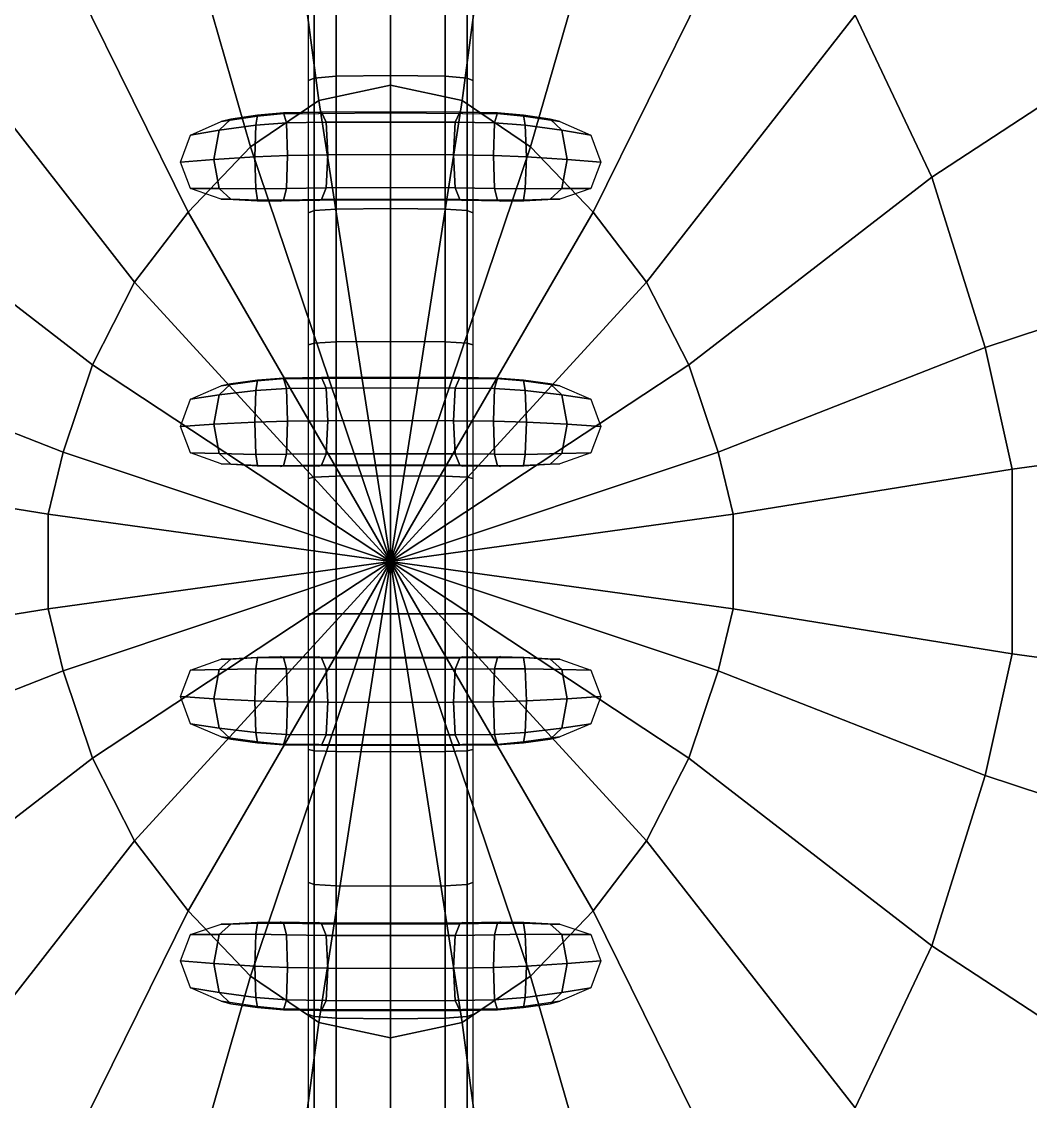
# Model space of a CAD drawing. Header units: metres. Extents: x -0.0301 to 0.0301, y -0.0484 to 0.0484.
# Drawn here: x -0.00769 to 0.01334, y -0.01125 to 0.01125 of the extents above; entities that cross this region are included whole.
import ezdxf

# ---------------------------------------------------------------- set-up
doc = ezdxf.new("R2010")
doc.units = ezdxf.units.M

msp = doc.modelspace()

# ---------------------------------------------------------------- linework, layer by layer
at = {"layer": 'football_low_poly'}
for points in [[(-0.001492, 0.009605, 0.028325), (-0.002709, 0.018791, 0.026225), (0, 0.019416, 0.026225), (0, 0.009925, 0.028325)], [(0, 0.009925, -0.028325), (0, 0.019416, -0.026225), (-0.002709, 0.018791, -0.026225), (-0.001492, 0.009605, -0.028325)], [(0, 0.009925, 0.028325), (0, 0.019416, 0.026225), (0.002709, 0.018791, 0.026225), (0.001492, 0.009605, 0.028325)], [(0.001492, 0.009605, -0.028325), (0.002709, 0.018791, -0.026225), (0, 0.019416, -0.026225), (0, 0.009925, -0.028325)], [(-0.002919, 0.008638, 0.028325), (-0.005299, 0.016898, 0.026225), (-0.002709, 0.018791, 0.026225), (-0.001492, 0.009605, 0.028325)], [(-0.001492, 0.009605, -0.028325), (-0.002709, 0.018791, -0.026225), (-0.005299, 0.016898, -0.026225), (-0.002919, 0.008638, -0.028325)], [(0.001492, 0.009605, 0.028325), (0.002709, 0.018791, 0.026225), (0.005299, 0.016898, 0.026225), (0.002919, 0.008638, 0.028325)], [(0.002919, 0.008638, -0.028325), (0.005299, 0.016898, -0.026225), (0.002709, 0.018791, -0.026225), (0.001492, 0.009605, -0.028325)], [(-0.004219, 0.007282, 0.028325), (-0.007658, 0.014246, 0.026225), (-0.005299, 0.016898, 0.026225), (-0.002919, 0.008638, 0.028325)], [(-0.002919, 0.008638, -0.028325), (-0.005299, 0.016898, -0.026225), (-0.007658, 0.014246, -0.026225), (-0.004219, 0.007282, -0.028325)], [(0.002919, 0.008638, 0.028325), (0.005299, 0.016898, 0.026225), (0.007658, 0.014246, 0.026225), (0.004219, 0.007282, 0.028325)], [(0.004219, 0.007282, -0.028325), (0.007658, 0.014246, -0.026225), (0.005299, 0.016898, -0.026225), (0.002919, 0.008638, -0.028325)], [(0.009682, 0.011382, 0.026225), (0.01411, 0.016168, 0.02238), (0.016443, 0.011382, 0.02238), (0.011283, 0.008012, 0.026225)], [(0.011283, 0.008012, -0.026225), (0.016443, 0.011382, -0.02238), (0.01411, 0.016168, -0.02238), (0.009682, 0.011382, -0.026225)], [(-0.005334, 0.005818, 0.028325), (-0.009682, 0.011382, 0.026225), (-0.007658, 0.014246, 0.026225), (-0.004219, 0.007282, 0.028325)], [(-0.004219, 0.007282, -0.028325), (-0.007658, 0.014246, -0.026225), (-0.009682, 0.011382, -0.026225), (-0.005334, 0.005818, -0.028325)], [(0.004219, 0.007282, 0.028325), (0.007658, 0.014246, 0.026225), (0.009682, 0.011382, 0.026225), (0.005334, 0.005818, 0.028325)], [(0.005334, 0.005818, -0.028325), (0.009682, 0.011382, -0.026225), (0.007658, 0.014246, -0.026225), (0.004219, 0.007282, -0.028325)], [(-0.001712, 0.012773, 0.027445), (-0.001594, 0.012834, 0.027731), (-0.001594, 0.010073, 0.028299), (-0.001712, 0.010021, 0.028011)], [(-0.001137, 0.012879, 0.027945), (-0.001137, 0.010112, 0.028515), (-0.001594, 0.010073, 0.028299), (-0.001594, 0.012834, 0.027731)], [(-0.001137, 0.012879, 0.027945), (0, 0.012894, 0.028017), (0, 0.010125, 0.028587), (-0.001137, 0.010112, 0.028515)], [(0.001137, 0.012879, 0.027945), (0.001137, 0.010112, 0.028515), (0, 0.010125, 0.028587), (0, 0.012894, 0.028017)], [(0.001137, 0.012879, 0.027945), (0.001594, 0.012834, 0.027731), (0.001594, 0.010073, 0.028299), (0.001137, 0.010112, 0.028515)], [(0.001712, 0.012773, 0.027445), (0.001712, 0.010021, 0.028011), (0.001594, 0.010073, 0.028299), (0.001594, 0.012834, 0.027731)], [(-0.006216, 0.004096, 0.028325), (-0.011283, 0.008012, 0.026225), (-0.009682, 0.011382, 0.026225), (-0.005334, 0.005818, 0.028325)], [(-0.005334, 0.005818, -0.028325), (-0.009682, 0.011382, -0.026225), (-0.011283, 0.008012, -0.026225), (-0.006216, 0.004096, -0.028325)], [(0.005334, 0.005818, 0.028325), (0.009682, 0.011382, 0.026225), (0.011283, 0.008012, 0.026225), (0.006216, 0.004096, 0.028325)], [(0.006216, 0.004096, -0.028325), (0.011283, 0.008012, -0.026225), (0.009682, 0.011382, -0.026225), (0.005334, 0.005818, -0.028325)], [(0.011283, 0.008012, 0.026225), (0.016443, 0.011382, 0.02238), (0.018058, 0.006331, 0.02238), (0.012391, 0.004457, 0.026225)], [(0.012391, 0.004457, -0.026225), (0.018058, 0.006331, -0.02238), (0.016443, 0.011382, -0.02238), (0.011283, 0.008012, -0.026225)], [(-0.001712, 0.007267, 0.028466), (-0.001712, 0.010021, 0.028011), (-0.001594, 0.010073, 0.028299), (-0.001594, 0.007311, 0.028756)], [(-0.001137, 0.007345, 0.028973), (-0.001594, 0.007311, 0.028756), (-0.001594, 0.010073, 0.028299), (-0.001137, 0.010112, 0.028515)], [(0, 0, 0.029204), (-0.001492, 0.009605, 0.028325), (0, 0.009925, 0.028325)], [(0, 0.009925, -0.028325), (-0.001492, 0.009605, -0.028325), (0, 0, -0.029204)], [(-0.001137, 0.007345, 0.028973), (-0.001137, 0.010112, 0.028515), (0, 0.010125, 0.028587), (0, 0.007356, 0.029045)], [(0.001137, 0.007345, 0.028973), (0, 0.007356, 0.029045), (0, 0.010125, 0.028587), (0.001137, 0.010112, 0.028515)], [(0, 0, 0.029204), (0, 0.009925, 0.028325), (0.001492, 0.009605, 0.028325)], [(0.001492, 0.009605, -0.028325), (0, 0.009925, -0.028325), (0, 0, -0.029204)], [(0.001137, 0.007345, 0.028973), (0.001137, 0.010112, 0.028515), (0.001594, 0.010073, 0.028299), (0.001594, 0.007311, 0.028756)], [(0.001712, 0.007267, 0.028466), (0.001594, 0.007311, 0.028756), (0.001594, 0.010073, 0.028299), (0.001712, 0.010021, 0.028011)], [(0, 0, 0.029204), (-0.002919, 0.008638, 0.028325), (-0.001492, 0.009605, 0.028325)], [(-0.001492, 0.009605, -0.028325), (-0.002919, 0.008638, -0.028325), (0, 0, -0.029204)], [(0, 0, 0.029204), (0.001492, 0.009605, 0.028325), (0.002919, 0.008638, 0.028325)], [(0.002919, 0.008638, -0.028325), (0.001492, 0.009605, -0.028325), (0, 0, -0.029204)], [(-0.002806, 0.00909, 0.02875), (-0.003571, 0.008987, 0.028365), (-0.003329, 0.009218, 0.028363), (-0.002773, 0.009301, 0.028597)], [(-0.00278, 0.009277, 0.028413), (-0.002773, 0.009301, 0.028597), (-0.003329, 0.009218, 0.028363), (-0.00353, 0.009166, 0.028152)], [(-0.002806, 0.00909, 0.02875), (-0.002773, 0.009301, 0.028597), (-0.002229, 0.00935, 0.028795), (-0.002168, 0.009138, 0.028977)], [(-0.00278, 0.009277, 0.028413), (-0.002291, 0.009326, 0.028593), (-0.002229, 0.00935, 0.028795), (-0.002773, 0.009301, 0.028597)], [(-0.001497, 0.009338, 0.028677), (-0.001443, 0.009364, 0.028902), (-0.002229, 0.00935, 0.028795), (-0.002291, 0.009326, 0.028593)], [(-0.001344, 0.009153, 0.029088), (-0.002168, 0.009138, 0.028977), (-0.002229, 0.00935, 0.028795), (-0.001443, 0.009364, 0.028902)], [(-0.001497, 0.009338, 0.028677), (0, 0.009347, 0.028749), (0, 0.009369, 0.028938), (-0.001443, 0.009364, 0.028902)], [(-0.001344, 0.009153, 0.029088), (-0.001443, 0.009364, 0.028902), (0, 0.009369, 0.028938), (0, 0.009157, 0.029124)], [(0.001497, 0.009338, 0.028677), (0.001443, 0.009364, 0.028902), (0, 0.009369, 0.028938), (0, 0.009347, 0.028749)], [(0.001344, 0.009153, 0.029088), (0, 0.009157, 0.029124), (0, 0.009369, 0.028938), (0.001443, 0.009364, 0.028902)], [(0.001344, 0.009153, 0.029088), (0.001443, 0.009364, 0.028902), (0.002229, 0.00935, 0.028795), (0.002168, 0.009138, 0.028977)], [(0.001497, 0.009338, 0.028677), (0.002291, 0.009326, 0.028593), (0.002229, 0.00935, 0.028795), (0.001443, 0.009364, 0.028902)], [(0.002806, 0.00909, 0.02875), (0.002168, 0.009138, 0.028977), (0.002229, 0.00935, 0.028795), (0.002773, 0.009301, 0.028597)], [(0.00278, 0.009277, 0.028413), (0.002773, 0.009301, 0.028597), (0.002229, 0.00935, 0.028795), (0.002291, 0.009326, 0.028593)], [(0.00278, 0.009277, 0.028413), (0.00353, 0.009166, 0.028152), (0.003329, 0.009218, 0.028363), (0.002773, 0.009301, 0.028597)], [(0.002806, 0.00909, 0.02875), (0.002773, 0.009301, 0.028597), (0.003329, 0.009218, 0.028363), (0.003571, 0.008987, 0.028365)], [(-0.004173, 0.008886, 0.027972), (-0.00353, 0.009166, 0.028152), (-0.003329, 0.009218, 0.028363), (-0.003571, 0.008987, 0.028365)], [(-0.002806, 0.00909, 0.02875), (-0.002831, 0.008431, 0.028908), (-0.003681, 0.008376, 0.028463), (-0.003571, 0.008987, 0.028365)], [(-0.002806, 0.00909, 0.02875), (-0.002168, 0.009138, 0.028977), (-0.002148, 0.008462, 0.029156), (-0.002831, 0.008431, 0.028908)], [(-0.001344, 0.009153, 0.029088), (-0.001311, 0.008476, 0.029267), (-0.002148, 0.008462, 0.029156), (-0.002168, 0.009138, 0.028977)], [(-0.001344, 0.009153, 0.029088), (0, 0.009157, 0.029124), (0, 0.008481, 0.029304), (-0.001311, 0.008476, 0.029267)], [(0.001344, 0.009153, 0.029088), (0.001311, 0.008476, 0.029267), (0, 0.008481, 0.029304), (0, 0.009157, 0.029124)], [(0.001344, 0.009153, 0.029088), (0.002168, 0.009138, 0.028977), (0.002148, 0.008462, 0.029156), (0.001311, 0.008476, 0.029267)], [(0.002806, 0.00909, 0.02875), (0.002831, 0.008431, 0.028908), (0.002148, 0.008462, 0.029156), (0.002168, 0.009138, 0.028977)], [(0.002806, 0.00909, 0.02875), (0.003571, 0.008987, 0.028365), (0.003681, 0.008376, 0.028463), (0.002831, 0.008431, 0.028908)], [(0.004173, 0.008886, 0.027972), (0.003571, 0.008987, 0.028365), (0.003329, 0.009218, 0.028363), (0.00353, 0.009166, 0.028152)], [(-0.004173, 0.008886, 0.027972), (-0.003571, 0.008987, 0.028365), (-0.003681, 0.008376, 0.028463), (-0.004381, 0.00832, 0.028009)], [(0.004173, 0.008886, 0.027972), (0.004381, 0.00832, 0.028009), (0.003681, 0.008376, 0.028463), (0.003571, 0.008987, 0.028365)], [(0, 0, 0.029204), (-0.004219, 0.007282, 0.028325), (-0.002919, 0.008638, 0.028325)], [(-0.002919, 0.008638, -0.028325), (-0.004219, 0.007282, -0.028325), (0, 0, -0.029204)], [(0, 0, 0.029204), (0.002919, 0.008638, 0.028325), (0.004219, 0.007282, 0.028325)], [(0.004219, 0.007282, -0.028325), (0.002919, 0.008638, -0.028325), (0, 0, -0.029204)], [(-0.004173, 0.007773, 0.028188), (-0.004381, 0.00832, 0.028009), (-0.003681, 0.008376, 0.028463), (-0.003571, 0.00777, 0.0286)], [(-0.002806, 0.007764, 0.029007), (-0.003571, 0.00777, 0.0286), (-0.003681, 0.008376, 0.028463), (-0.002831, 0.008431, 0.028908)], [(-0.002806, 0.007764, 0.029007), (-0.002831, 0.008431, 0.028908), (-0.002148, 0.008462, 0.029156), (-0.002168, 0.007775, 0.029241)], [(-0.001344, 0.007789, 0.029352), (-0.002168, 0.007775, 0.029241), (-0.002148, 0.008462, 0.029156), (-0.001311, 0.008476, 0.029267)], [(-0.001344, 0.007789, 0.029352), (-0.001311, 0.008476, 0.029267), (0, 0.008481, 0.029304), (0, 0.007793, 0.029388)], [(0.001344, 0.007789, 0.029352), (0, 0.007793, 0.029388), (0, 0.008481, 0.029304), (0.001311, 0.008476, 0.029267)], [(0.001344, 0.007789, 0.029352), (0.001311, 0.008476, 0.029267), (0.002148, 0.008462, 0.029156), (0.002168, 0.007775, 0.029241)], [(0.002806, 0.007764, 0.029007), (0.002168, 0.007775, 0.029241), (0.002148, 0.008462, 0.029156), (0.002831, 0.008431, 0.028908)], [(0.002806, 0.007764, 0.029007), (0.002831, 0.008431, 0.028908), (0.003681, 0.008376, 0.028463), (0.003571, 0.00777, 0.0286)], [(0.004173, 0.007773, 0.028188), (0.003571, 0.00777, 0.0286), (0.003681, 0.008376, 0.028463), (0.004381, 0.00832, 0.028009)], [(-0.006826, 0.002278, 0.028325), (-0.012391, 0.004457, 0.026225), (-0.011283, 0.008012, 0.026225), (-0.006216, 0.004096, 0.028325)], [(-0.006216, 0.004096, -0.028325), (-0.011283, 0.008012, -0.026225), (-0.012391, 0.004457, -0.026225), (-0.006826, 0.002278, -0.028325)], [(0.006216, 0.004096, 0.028325), (0.011283, 0.008012, 0.026225), (0.012391, 0.004457, 0.026225), (0.006826, 0.002278, 0.028325)], [(0.006826, 0.002278, -0.028325), (0.012391, 0.004457, -0.026225), (0.011283, 0.008012, -0.026225), (0.006216, 0.004096, -0.028325)], [(-0.004173, 0.007773, 0.028188), (-0.003571, 0.00777, 0.0286), (-0.003329, 0.007551, 0.028686), (-0.00353, 0.007551, 0.028465)], [(-0.002806, 0.007764, 0.029007), (-0.002773, 0.00753, 0.02894), (-0.003329, 0.007551, 0.028686), (-0.003571, 0.00777, 0.0286)], [(-0.002806, 0.007764, 0.029007), (-0.002168, 0.007775, 0.029241), (-0.002229, 0.007532, 0.029147), (-0.002773, 0.00753, 0.02894)], [(-0.001344, 0.007789, 0.029352), (-0.001443, 0.007546, 0.029255), (-0.002229, 0.007532, 0.029147), (-0.002168, 0.007775, 0.029241)], [(-0.001344, 0.007789, 0.029352), (0, 0.007793, 0.029388), (0, 0.00755, 0.02929), (-0.001443, 0.007546, 0.029255)], [(0.001344, 0.007789, 0.029352), (0.001443, 0.007546, 0.029255), (0, 0.00755, 0.02929), (0, 0.007793, 0.029388)], [(0.001344, 0.007789, 0.029352), (0.002168, 0.007775, 0.029241), (0.002229, 0.007532, 0.029147), (0.001443, 0.007546, 0.029255)], [(0.002806, 0.007764, 0.029007), (0.002773, 0.00753, 0.02894), (0.002229, 0.007532, 0.029147), (0.002168, 0.007775, 0.029241)], [(0.002806, 0.007764, 0.029007), (0.003571, 0.00777, 0.0286), (0.003329, 0.007551, 0.028686), (0.002773, 0.00753, 0.02894)], [(0.004173, 0.007773, 0.028188), (0.00353, 0.007551, 0.028465), (0.003329, 0.007551, 0.028686), (0.003571, 0.00777, 0.0286)], [(-0.00278, 0.00751, 0.028756), (-0.00353, 0.007551, 0.028465), (-0.003329, 0.007551, 0.028686), (-0.002773, 0.00753, 0.02894)], [(-0.00278, 0.00751, 0.028756), (-0.002773, 0.00753, 0.02894), (-0.002229, 0.007532, 0.029147), (-0.002291, 0.007508, 0.028945)], [(-0.001497, 0.00752, 0.029029), (-0.002291, 0.007508, 0.028945), (-0.002229, 0.007532, 0.029147), (-0.001443, 0.007546, 0.029255)], [(-0.001497, 0.00752, 0.029029), (-0.001443, 0.007546, 0.029255), (0, 0.00755, 0.02929), (0, 0.007529, 0.029101)], [(0.001497, 0.00752, 0.029029), (0, 0.007529, 0.029101), (0, 0.00755, 0.02929), (0.001443, 0.007546, 0.029255)], [(0.001497, 0.00752, 0.029029), (0.001443, 0.007546, 0.029255), (0.002229, 0.007532, 0.029147), (0.002291, 0.007508, 0.028945)], [(0.00278, 0.00751, 0.028756), (0.002291, 0.007508, 0.028945), (0.002229, 0.007532, 0.029147), (0.002773, 0.00753, 0.02894)], [(0.00278, 0.00751, 0.028756), (0.002773, 0.00753, 0.02894), (0.003329, 0.007551, 0.028686), (0.00353, 0.007551, 0.028465)], [(0, 0, 0.029204), (-0.005334, 0.005818, 0.028325), (-0.004219, 0.007282, 0.028325)], [(-0.004219, 0.007282, -0.028325), (-0.005334, 0.005818, -0.028325), (0, 0, -0.029204)], [(-0.001712, 0.007267, 0.028466), (-0.001594, 0.007311, 0.028756), (-0.001594, 0.004549, 0.0291), (-0.001712, 0.004512, 0.028809)], [(-0.001137, 0.007345, 0.028973), (-0.001137, 0.004577, 0.029318), (-0.001594, 0.004549, 0.0291), (-0.001594, 0.007311, 0.028756)], [(-0.001137, 0.007345, 0.028973), (0, 0.007356, 0.029045), (0, 0.004586, 0.02939), (-0.001137, 0.004577, 0.029318)], [(0.001137, 0.007345, 0.028973), (0.001137, 0.004577, 0.029318), (0, 0.004586, 0.02939), (0, 0.007356, 0.029045)], [(0, 0, 0.029204), (0.004219, 0.007282, 0.028325), (0.005334, 0.005818, 0.028325)], [(0.005334, 0.005818, -0.028325), (0.004219, 0.007282, -0.028325), (0, 0, -0.029204)], [(0.001137, 0.007345, 0.028973), (0.001594, 0.007311, 0.028756), (0.001594, 0.004549, 0.0291), (0.001137, 0.004577, 0.029318)], [(0.001712, 0.007267, 0.028466), (0.001712, 0.004512, 0.028809), (0.001594, 0.004549, 0.0291), (0.001594, 0.007311, 0.028756)], [(0.012391, 0.004457, 0.026225), (0.018058, 0.006331, 0.02238), (0.018883, 0.002731, 0.02238), (0.012957, 0.001923, 0.026225)], [(0.012957, 0.001923, -0.026225), (0.018883, 0.002731, -0.02238), (0.018058, 0.006331, -0.02238), (0.012391, 0.004457, -0.026225)], [(0, 0, 0.029204), (-0.006216, 0.004096, 0.028325), (-0.005334, 0.005818, 0.028325)], [(-0.005334, 0.005818, -0.028325), (-0.006216, 0.004096, -0.028325), (0, 0, -0.029204)], [(0, 0, 0.029204), (0.005334, 0.005818, 0.028325), (0.006216, 0.004096, 0.028325)], [(0.006216, 0.004096, -0.028325), (0.005334, 0.005818, -0.028325), (0, 0, -0.029204)], [(-0.001712, 0.001733, 0.028996), (-0.001712, 0.004512, 0.028809), (-0.001594, 0.004549, 0.0291), (-0.001594, 0.001757, 0.029287)], [(-0.001137, 0.001776, 0.029505), (-0.001594, 0.001757, 0.029287), (-0.001594, 0.004549, 0.0291), (-0.001137, 0.004577, 0.029318)], [(-0.001137, 0.001776, 0.029505), (-0.001137, 0.004577, 0.029318), (0, 0.004586, 0.02939), (0, 0.001782, 0.029578)], [(0.001137, 0.001776, 0.029505), (0, 0.001782, 0.029578), (0, 0.004586, 0.02939), (0.001137, 0.004577, 0.029318)], [(0.001137, 0.001776, 0.029505), (0.001137, 0.004577, 0.029318), (0.001594, 0.004549, 0.0291), (0.001594, 0.001757, 0.029287)], [(0.001712, 0.001733, 0.028996), (0.001594, 0.001757, 0.029287), (0.001594, 0.004549, 0.0291), (0.001712, 0.004512, 0.028809)], [(-0.007138, 0.000983, 0.028325), (-0.012957, 0.001923, 0.026225), (-0.012391, 0.004457, 0.026225), (-0.006826, 0.002278, 0.028325)], [(-0.006826, 0.002278, -0.028325), (-0.012391, 0.004457, -0.026225), (-0.012957, 0.001923, -0.026225), (-0.007138, 0.000983, -0.028325)], [(0.006826, 0.002278, 0.028325), (0.012391, 0.004457, 0.026225), (0.012957, 0.001923, 0.026225), (0.007138, 0.000983, 0.028325)], [(0.007138, 0.000983, -0.028325), (0.012957, 0.001923, -0.026225), (0.012391, 0.004457, -0.026225), (0.006826, 0.002278, -0.028325)], [(0, 0, 0.029204), (-0.006826, 0.002278, 0.028325), (-0.006216, 0.004096, 0.028325)], [(-0.006216, 0.004096, -0.028325), (-0.006826, 0.002278, -0.028325), (0, 0, -0.029204)], [(0, 0, 0.029204), (0.006216, 0.004096, 0.028325), (0.006826, 0.002278, 0.028325)], [(0.006826, 0.002278, -0.028325), (0.006216, 0.004096, -0.028325), (0, 0, -0.029204)], [(-0.001497, 0.003815, 0.029372), (-0.001443, 0.003833, 0.029599), (-0.002229, 0.003823, 0.02949), (-0.002291, 0.003807, 0.029287)], [(-0.001344, 0.003615, 0.02977), (-0.002168, 0.003605, 0.029659), (-0.002229, 0.003823, 0.02949), (-0.001443, 0.003833, 0.029599)], [(-0.001497, 0.003815, 0.029372), (0, 0.003821, 0.029445), (0, 0.003836, 0.029635), (-0.001443, 0.003833, 0.029599)], [(-0.001344, 0.003615, 0.02977), (-0.001443, 0.003833, 0.029599), (0, 0.003836, 0.029635), (0, 0.003618, 0.029807)], [(0.001497, 0.003815, 0.029372), (0.001443, 0.003833, 0.029599), (0, 0.003836, 0.029635), (0, 0.003821, 0.029445)], [(0.001344, 0.003615, 0.02977), (0, 0.003618, 0.029807), (0, 0.003836, 0.029635), (0.001443, 0.003833, 0.029599)], [(0.001344, 0.003615, 0.02977), (0.001443, 0.003833, 0.029599), (0.002229, 0.003823, 0.02949), (0.002168, 0.003605, 0.029659)], [(0.001497, 0.003815, 0.029372), (0.002291, 0.003807, 0.029287), (0.002229, 0.003823, 0.02949), (0.001443, 0.003833, 0.029599)], [(-0.004173, 0.003382, 0.02864), (-0.00353, 0.003659, 0.028837), (-0.003329, 0.003705, 0.029051), (-0.003571, 0.003473, 0.029038)], [(-0.002806, 0.003565, 0.029429), (-0.003571, 0.003473, 0.029038), (-0.003329, 0.003705, 0.029051), (-0.002773, 0.003781, 0.02929)], [(-0.00278, 0.003764, 0.029105), (-0.002773, 0.003781, 0.02929), (-0.003329, 0.003705, 0.029051), (-0.00353, 0.003659, 0.028837)], [(-0.002806, 0.003565, 0.029429), (-0.002168, 0.003605, 0.029659), (-0.002148, 0.002923, 0.029794), (-0.002831, 0.002901, 0.029545)], [(-0.002806, 0.003565, 0.029429), (-0.002773, 0.003781, 0.02929), (-0.002229, 0.003823, 0.02949), (-0.002168, 0.003605, 0.029659)], [(-0.00278, 0.003764, 0.029105), (-0.002291, 0.003807, 0.029287), (-0.002229, 0.003823, 0.02949), (-0.002773, 0.003781, 0.02929)], [(-0.001344, 0.003615, 0.02977), (-0.001311, 0.002933, 0.029906), (-0.002148, 0.002923, 0.029794), (-0.002168, 0.003605, 0.029659)], [(-0.001344, 0.003615, 0.02977), (0, 0.003618, 0.029807), (0, 0.002936, 0.029943), (-0.001311, 0.002933, 0.029906)], [(0.001344, 0.003615, 0.02977), (0.001311, 0.002933, 0.029906), (0, 0.002936, 0.029943), (0, 0.003618, 0.029807)], [(0.001344, 0.003615, 0.02977), (0.002168, 0.003605, 0.029659), (0.002148, 0.002923, 0.029794), (0.001311, 0.002933, 0.029906)], [(0.002806, 0.003565, 0.029429), (0.002831, 0.002901, 0.029545), (0.002148, 0.002923, 0.029794), (0.002168, 0.003605, 0.029659)], [(0.002806, 0.003565, 0.029429), (0.002168, 0.003605, 0.029659), (0.002229, 0.003823, 0.02949), (0.002773, 0.003781, 0.02929)], [(0.00278, 0.003764, 0.029105), (0.002773, 0.003781, 0.02929), (0.002229, 0.003823, 0.02949), (0.002291, 0.003807, 0.029287)], [(0.00278, 0.003764, 0.029105), (0.00353, 0.003659, 0.028837), (0.003329, 0.003705, 0.029051), (0.002773, 0.003781, 0.02929)], [(0.002806, 0.003565, 0.029429), (0.002773, 0.003781, 0.02929), (0.003329, 0.003705, 0.029051), (0.003571, 0.003473, 0.029038)], [(0.004173, 0.003382, 0.02864), (0.003571, 0.003473, 0.029038), (0.003329, 0.003705, 0.029051), (0.00353, 0.003659, 0.028837)], [(-0.004173, 0.003382, 0.02864), (-0.003571, 0.003473, 0.029038), (-0.003681, 0.002859, 0.029097), (-0.004381, 0.002815, 0.02864)], [(-0.002806, 0.003565, 0.029429), (-0.002831, 0.002901, 0.029545), (-0.003681, 0.002859, 0.029097), (-0.003571, 0.003473, 0.029038)], [(0.002806, 0.003565, 0.029429), (0.003571, 0.003473, 0.029038), (0.003681, 0.002859, 0.029097), (0.002831, 0.002901, 0.029545)], [(0.004173, 0.003382, 0.02864), (0.004381, 0.002815, 0.02864), (0.003681, 0.002859, 0.029097), (0.003571, 0.003473, 0.029038)], [(-0.001344, 0.002244, 0.029947), (-0.002168, 0.002234, 0.029836), (-0.002148, 0.002923, 0.029794), (-0.001311, 0.002933, 0.029906)], [(-0.001344, 0.002244, 0.029947), (-0.001311, 0.002933, 0.029906), (0, 0.002936, 0.029943), (0, 0.002247, 0.029984)], [(0.001344, 0.002244, 0.029947), (0, 0.002247, 0.029984), (0, 0.002936, 0.029943), (0.001311, 0.002933, 0.029906)], [(0.001344, 0.002244, 0.029947), (0.001311, 0.002933, 0.029906), (0.002148, 0.002923, 0.029794), (0.002168, 0.002234, 0.029836)], [(-0.004173, 0.002263, 0.028784), (-0.004381, 0.002815, 0.02864), (-0.003681, 0.002859, 0.029097), (-0.003571, 0.00225, 0.029195)], [(-0.002806, 0.002232, 0.029601), (-0.003571, 0.00225, 0.029195), (-0.003681, 0.002859, 0.029097), (-0.002831, 0.002901, 0.029545)], [(-0.002806, 0.002232, 0.029601), (-0.002831, 0.002901, 0.029545), (-0.002148, 0.002923, 0.029794), (-0.002168, 0.002234, 0.029836)], [(0.002806, 0.002232, 0.029601), (0.002168, 0.002234, 0.029836), (0.002148, 0.002923, 0.029794), (0.002831, 0.002901, 0.029545)], [(0.002806, 0.002232, 0.029601), (0.002831, 0.002901, 0.029545), (0.003681, 0.002859, 0.029097), (0.003571, 0.00225, 0.029195)], [(0.004173, 0.002263, 0.028784), (0.003571, 0.00225, 0.029195), (0.003681, 0.002859, 0.029097), (0.004381, 0.002815, 0.02864)], [(0.012957, 0.001923, 0.026225), (0.018883, 0.002731, 0.02238), (0.018883, -0.002731, 0.02238), (0.012957, -0.001923, 0.026225)], [(0.012957, -0.001923, -0.026225), (0.018883, -0.002731, -0.02238), (0.018883, 0.002731, -0.02238), (0.012957, 0.001923, -0.026225)], [(0, 0, 0.029204), (-0.007138, 0.000983, 0.028325), (-0.006826, 0.002278, 0.028325)], [(-0.006826, 0.002278, -0.028325), (-0.007138, 0.000983, -0.028325), (0, 0, -0.029204)], [(-0.004173, 0.002263, 0.028784), (-0.003571, 0.00225, 0.029195), (-0.003329, 0.002029, 0.029267), (-0.00353, 0.002036, 0.029046)], [(0, 0, 0.029204), (0.006826, 0.002278, 0.028325), (0.007138, 0.000983, 0.028325)], [(0.007138, 0.000983, -0.028325), (0.006826, 0.002278, -0.028325), (0, 0, -0.029204)], [(0.004173, 0.002263, 0.028784), (0.00353, 0.002036, 0.029046), (0.003329, 0.002029, 0.029267), (0.003571, 0.00225, 0.029195)], [(-0.002806, 0.002232, 0.029601), (-0.002773, 0.002001, 0.029519), (-0.003329, 0.002029, 0.029267), (-0.003571, 0.00225, 0.029195)], [(-0.00278, 0.001988, 0.029334), (-0.00353, 0.002036, 0.029046), (-0.003329, 0.002029, 0.029267), (-0.002773, 0.002001, 0.029519)], [(-0.002806, 0.002232, 0.029601), (-0.002168, 0.002234, 0.029836), (-0.002229, 0.001995, 0.029726), (-0.002773, 0.002001, 0.029519)], [(-0.001344, 0.002244, 0.029947), (-0.001443, 0.002005, 0.029834), (-0.002229, 0.001995, 0.029726), (-0.002168, 0.002234, 0.029836)], [(-0.001344, 0.002244, 0.029947), (0, 0.002247, 0.029984), (0, 0.002008, 0.02987), (-0.001443, 0.002005, 0.029834)], [(0.001344, 0.002244, 0.029947), (0.001443, 0.002005, 0.029834), (0, 0.002008, 0.02987), (0, 0.002247, 0.029984)], [(0.001344, 0.002244, 0.029947), (0.002168, 0.002234, 0.029836), (0.002229, 0.001995, 0.029726), (0.001443, 0.002005, 0.029834)], [(0.002806, 0.002232, 0.029601), (0.002773, 0.002001, 0.029519), (0.002229, 0.001995, 0.029726), (0.002168, 0.002234, 0.029836)], [(0.002806, 0.002232, 0.029601), (0.003571, 0.00225, 0.029195), (0.003329, 0.002029, 0.029267), (0.002773, 0.002001, 0.029519)], [(0.00278, 0.001988, 0.029334), (0.002773, 0.002001, 0.029519), (0.003329, 0.002029, 0.029267), (0.00353, 0.002036, 0.029046)], [(-0.007138, -0.000983, 0.028325), (-0.012957, -0.001923, 0.026225), (-0.012957, 0.001923, 0.026225), (-0.007138, 0.000983, 0.028325)], [(-0.007138, 0.000983, -0.028325), (-0.012957, 0.001923, -0.026225), (-0.012957, -0.001923, -0.026225), (-0.007138, -0.000983, -0.028325)], [(-0.00278, 0.001988, 0.029334), (-0.002773, 0.002001, 0.029519), (-0.002229, 0.001995, 0.029726), (-0.002291, 0.00198, 0.029523)], [(-0.001497, 0.001987, 0.029607), (-0.002291, 0.00198, 0.029523), (-0.002229, 0.001995, 0.029726), (-0.001443, 0.002005, 0.029834)], [(-0.001497, 0.001987, 0.029607), (-0.001443, 0.002005, 0.029834), (0, 0.002008, 0.02987), (0, 0.001994, 0.02968)], [(0.001497, 0.001987, 0.029607), (0, 0.001994, 0.02968), (0, 0.002008, 0.02987), (0.001443, 0.002005, 0.029834)], [(0.001497, 0.001987, 0.029607), (0.001443, 0.002005, 0.029834), (0.002229, 0.001995, 0.029726), (0.002291, 0.00198, 0.029523)], [(0.00278, 0.001988, 0.029334), (0.002291, 0.00198, 0.029523), (0.002229, 0.001995, 0.029726), (0.002773, 0.002001, 0.029519)], [(0.007138, 0.000983, 0.028325), (0.012957, 0.001923, 0.026225), (0.012957, -0.001923, 0.026225), (0.007138, -0.000983, 0.028325)], [(0.007138, -0.000983, -0.028325), (0.012957, -0.001923, -0.026225), (0.012957, 0.001923, -0.026225), (0.007138, 0.000983, -0.028325)], [(-0.001712, 0.001733, 0.028996), (-0.001594, 0.001757, 0.029287), (-0.001594, -0.001094, 0.029271), (-0.001712, -0.001094, 0.028979)], [(-0.001137, 0.001776, 0.029505), (-0.001137, -0.001094, 0.029489), (-0.001594, -0.001094, 0.029271), (-0.001594, 0.001757, 0.029287)], [(-0.001137, 0.001776, 0.029505), (0, 0.001782, 0.029578), (0, -0.001094, 0.029562), (-0.001137, -0.001094, 0.029489)], [(0.001137, 0.001776, 0.029505), (0.001137, -0.001094, 0.029489), (0, -0.001094, 0.029562), (0, 0.001782, 0.029578)], [(0.001137, 0.001776, 0.029505), (0.001594, 0.001757, 0.029287), (0.001594, -0.001094, 0.029271), (0.001137, -0.001094, 0.029489)], [(0.001712, 0.001733, 0.028996), (0.001712, -0.001094, 0.028979), (0.001594, -0.001094, 0.029271), (0.001594, 0.001757, 0.029287)], [(0, 0, 0.029204), (-0.007138, -0.000983, 0.028325), (-0.007138, 0.000983, 0.028325)], [(-0.007138, 0.000983, -0.028325), (-0.007138, -0.000983, -0.028325), (0, 0, -0.029204)], [(0, 0, 0.029204), (0.007138, 0.000983, 0.028325), (0.007138, -0.000983, 0.028325)], [(0.007138, -0.000983, -0.028325), (0.007138, 0.000983, -0.028325), (0, 0, -0.029204)], [(0, 0, 0.029204), (-0.006826, -0.002278, 0.028325), (-0.007138, -0.000983, 0.028325)], [(-0.007138, -0.000983, -0.028325), (-0.006826, -0.002278, -0.028325), (0, 0, -0.029204)], [(0, 0, 0.029204), (-0.006216, -0.004096, 0.028325), (-0.006826, -0.002278, 0.028325)], [(-0.006826, -0.002278, -0.028325), (-0.006216, -0.004096, -0.028325), (0, 0, -0.029204)], [(0, 0, 0.029204), (-0.005334, -0.005818, 0.028325), (-0.006216, -0.004096, 0.028325)], [(-0.006216, -0.004096, -0.028325), (-0.005334, -0.005818, -0.028325), (0, 0, -0.029204)], [(0, 0, 0.029204), (-0.004219, -0.007282, 0.028325), (-0.005334, -0.005818, 0.028325)], [(-0.005334, -0.005818, -0.028325), (-0.004219, -0.007282, -0.028325), (0, 0, -0.029204)], [(0, 0, 0.029204), (-0.002919, -0.008638, 0.028325), (-0.004219, -0.007282, 0.028325)], [(-0.004219, -0.007282, -0.028325), (-0.002919, -0.008638, -0.028325), (0, 0, -0.029204)], [(0, 0, 0.029204), (-0.001492, -0.009605, 0.028325), (-0.002919, -0.008638, 0.028325)], [(-0.002919, -0.008638, -0.028325), (-0.001492, -0.009605, -0.028325), (0, 0, -0.029204)], [(0, 0, 0.029204), (0, -0.009925, 0.028325), (-0.001492, -0.009605, 0.028325)], [(-0.001492, -0.009605, -0.028325), (0, -0.009925, -0.028325), (0, 0, -0.029204)], [(0, 0, 0.029204), (0.001492, -0.009605, 0.028325), (0, -0.009925, 0.028325)], [(0, 0, 0.029204), (0.002919, -0.008638, 0.028325), (0.001492, -0.009605, 0.028325)], [(0, 0, 0.029204), (0.004219, -0.007282, 0.028325), (0.002919, -0.008638, 0.028325)], [(0, 0, 0.029204), (0.005334, -0.005818, 0.028325), (0.004219, -0.007282, 0.028325)], [(0, 0, 0.029204), (0.006216, -0.004096, 0.028325), (0.005334, -0.005818, 0.028325)], [(0, 0, 0.029204), (0.006826, -0.002278, 0.028325), (0.006216, -0.004096, 0.028325)], [(0, 0, 0.029204), (0.007138, -0.000983, 0.028325), (0.006826, -0.002278, 0.028325)], [(0, -0.009925, -0.028325), (0.001492, -0.009605, -0.028325), (0, 0, -0.029204)], [(0.001492, -0.009605, -0.028325), (0.002919, -0.008638, -0.028325), (0, 0, -0.029204)], [(0.002919, -0.008638, -0.028325), (0.004219, -0.007282, -0.028325), (0, 0, -0.029204)], [(0.004219, -0.007282, -0.028325), (0.005334, -0.005818, -0.028325), (0, 0, -0.029204)], [(0.005334, -0.005818, -0.028325), (0.006216, -0.004096, -0.028325), (0, 0, -0.029204)], [(0.006216, -0.004096, -0.028325), (0.006826, -0.002278, -0.028325), (0, 0, -0.029204)], [(0.006826, -0.002278, -0.028325), (0.007138, -0.000983, -0.028325), (0, 0, -0.029204)], [(-0.006826, -0.002278, 0.028325), (-0.012391, -0.004457, 0.026225), (-0.012957, -0.001923, 0.026225), (-0.007138, -0.000983, 0.028325)], [(-0.007138, -0.000983, -0.028325), (-0.012957, -0.001923, -0.026225), (-0.012391, -0.004457, -0.026225), (-0.006826, -0.002278, -0.028325)], [(-0.001712, -0.003919, 0.028804), (-0.001712, -0.001094, 0.028979), (-0.001594, -0.001094, 0.029271), (-0.001594, -0.003943, 0.029096)], [(-0.001137, -0.003961, 0.029314), (-0.001594, -0.003943, 0.029096), (-0.001594, -0.001094, 0.029271), (-0.001137, -0.001094, 0.029489)], [(-0.001137, -0.003961, 0.029314), (-0.001137, -0.001094, 0.029489), (0, -0.001094, 0.029562), (0, -0.003967, 0.029387)], [(0.001137, -0.003961, 0.029314), (0, -0.003967, 0.029387), (0, -0.001094, 0.029562), (0.001137, -0.001094, 0.029489)], [(0.001137, -0.003961, 0.029314), (0.001137, -0.001094, 0.029489), (0.001594, -0.001094, 0.029271), (0.001594, -0.003943, 0.029096)], [(0.001712, -0.003919, 0.028804), (0.001594, -0.003943, 0.029096), (0.001594, -0.001094, 0.029271), (0.001712, -0.001094, 0.028979)], [(0.007138, -0.000983, 0.028325), (0.012957, -0.001923, 0.026225), (0.012391, -0.004457, 0.026225), (0.006826, -0.002278, 0.028325)], [(0.006826, -0.002278, -0.028325), (0.012391, -0.004457, -0.026225), (0.012957, -0.001923, -0.026225), (0.007138, -0.000983, -0.028325)], [(-0.002806, -0.002234, 0.029601), (-0.003571, -0.002252, 0.029195), (-0.003329, -0.002032, 0.029267), (-0.002773, -0.002003, 0.029519)], [(-0.00278, -0.001991, 0.029334), (-0.002773, -0.002003, 0.029519), (-0.003329, -0.002032, 0.029267), (-0.00353, -0.002038, 0.029046)], [(-0.002806, -0.002234, 0.029601), (-0.002773, -0.002003, 0.029519), (-0.002229, -0.001998, 0.029726), (-0.002168, -0.002236, 0.029836)], [(-0.00278, -0.001991, 0.029334), (-0.002291, -0.001982, 0.029523), (-0.002229, -0.001998, 0.029726), (-0.002773, -0.002003, 0.029519)], [(-0.001497, -0.00199, 0.029607), (-0.001443, -0.002007, 0.029834), (-0.002229, -0.001998, 0.029726), (-0.002291, -0.001982, 0.029523)], [(-0.001344, -0.002246, 0.029947), (-0.002168, -0.002236, 0.029836), (-0.002229, -0.001998, 0.029726), (-0.001443, -0.002007, 0.029834)], [(-0.001497, -0.00199, 0.029607), (0, -0.001996, 0.02968), (0, -0.002011, 0.02987), (-0.001443, -0.002007, 0.029834)], [(-0.001344, -0.002246, 0.029947), (-0.001443, -0.002007, 0.029834), (0, -0.002011, 0.02987), (0, -0.002249, 0.029984)], [(0.001497, -0.00199, 0.029607), (0.001443, -0.002007, 0.029834), (0, -0.002011, 0.02987), (0, -0.001996, 0.02968)], [(0.001344, -0.002246, 0.029947), (0, -0.002249, 0.029984), (0, -0.002011, 0.02987), (0.001443, -0.002007, 0.029834)], [(0.001344, -0.002246, 0.029947), (0.001443, -0.002007, 0.029834), (0.002229, -0.001998, 0.029726), (0.002168, -0.002236, 0.029836)], [(0.001497, -0.00199, 0.029607), (0.002291, -0.001982, 0.029523), (0.002229, -0.001998, 0.029726), (0.001443, -0.002007, 0.029834)], [(0.002806, -0.002234, 0.029601), (0.002168, -0.002236, 0.029836), (0.002229, -0.001998, 0.029726), (0.002773, -0.002003, 0.029519)], [(0.00278, -0.001991, 0.029334), (0.002773, -0.002003, 0.029519), (0.002229, -0.001998, 0.029726), (0.002291, -0.001982, 0.029523)], [(0.00278, -0.001991, 0.029334), (0.00353, -0.002038, 0.029046), (0.003329, -0.002032, 0.029267), (0.002773, -0.002003, 0.029519)], [(0.002806, -0.002234, 0.029601), (0.002773, -0.002003, 0.029519), (0.003329, -0.002032, 0.029267), (0.003571, -0.002252, 0.029195)], [(0.012957, -0.001923, 0.026225), (0.018883, -0.002731, 0.02238), (0.018058, -0.006331, 0.02238), (0.012391, -0.004457, 0.026225)], [(0.012391, -0.004457, -0.026225), (0.018058, -0.006331, -0.02238), (0.018883, -0.002731, -0.02238), (0.012957, -0.001923, -0.026225)], [(-0.004173, -0.002265, 0.028784), (-0.00353, -0.002038, 0.029046), (-0.003329, -0.002032, 0.029267), (-0.003571, -0.002252, 0.029195)], [(-0.002806, -0.002234, 0.029601), (-0.002831, -0.002901, 0.029545), (-0.003681, -0.002859, 0.029097), (-0.003571, -0.002252, 0.029195)], [(-0.002806, -0.002234, 0.029601), (-0.002168, -0.002236, 0.029836), (-0.002148, -0.002923, 0.029794), (-0.002831, -0.002901, 0.029545)], [(-0.001344, -0.002246, 0.029947), (-0.001311, -0.002932, 0.029906), (-0.002148, -0.002923, 0.029794), (-0.002168, -0.002236, 0.029836)], [(-0.001344, -0.002246, 0.029947), (0, -0.002249, 0.029984), (0, -0.002936, 0.029943), (-0.001311, -0.002932, 0.029906)], [(0.001344, -0.002246, 0.029947), (0.001311, -0.002932, 0.029906), (0, -0.002936, 0.029943), (0, -0.002249, 0.029984)], [(0.001344, -0.002246, 0.029947), (0.002168, -0.002236, 0.029836), (0.002148, -0.002923, 0.029794), (0.001311, -0.002932, 0.029906)], [(0.002806, -0.002234, 0.029601), (0.002831, -0.002901, 0.029545), (0.002148, -0.002923, 0.029794), (0.002168, -0.002236, 0.029836)], [(0.002806, -0.002234, 0.029601), (0.003571, -0.002252, 0.029195), (0.003681, -0.002859, 0.029097), (0.002831, -0.002901, 0.029545)], [(0.004173, -0.002265, 0.028784), (0.003571, -0.002252, 0.029195), (0.003329, -0.002032, 0.029267), (0.00353, -0.002038, 0.029046)], [(-0.006216, -0.004096, 0.028325), (-0.011283, -0.008012, 0.026225), (-0.012391, -0.004457, 0.026225), (-0.006826, -0.002278, 0.028325)], [(-0.006826, -0.002278, -0.028325), (-0.012391, -0.004457, -0.026225), (-0.011283, -0.008012, -0.026225), (-0.006216, -0.004096, -0.028325)], [(-0.004173, -0.002265, 0.028784), (-0.003571, -0.002252, 0.029195), (-0.003681, -0.002859, 0.029097), (-0.004381, -0.002815, 0.02864)], [(0.004173, -0.002265, 0.028784), (0.004381, -0.002815, 0.02864), (0.003681, -0.002859, 0.029097), (0.003571, -0.002252, 0.029195)], [(0.006826, -0.002278, 0.028325), (0.012391, -0.004457, 0.026225), (0.011283, -0.008012, 0.026225), (0.006216, -0.004096, 0.028325)], [(0.006216, -0.004096, -0.028325), (0.011283, -0.008012, -0.026225), (0.012391, -0.004457, -0.026225), (0.006826, -0.002278, -0.028325)], [(-0.004173, -0.00338, 0.02864), (-0.004381, -0.002815, 0.02864), (-0.003681, -0.002859, 0.029097), (-0.003571, -0.003471, 0.029038)], [(-0.002806, -0.003563, 0.029429), (-0.003571, -0.003471, 0.029038), (-0.003681, -0.002859, 0.029097), (-0.002831, -0.002901, 0.029545)], [(-0.002806, -0.003563, 0.029429), (-0.002831, -0.002901, 0.029545), (-0.002148, -0.002923, 0.029794), (-0.002168, -0.003603, 0.029659)], [(-0.001344, -0.003612, 0.02977), (-0.002168, -0.003603, 0.029659), (-0.002148, -0.002923, 0.029794), (-0.001311, -0.002932, 0.029906)], [(0.001344, -0.003612, 0.02977), (0.001311, -0.002932, 0.029906), (0.002148, -0.002923, 0.029794), (0.002168, -0.003603, 0.029659)], [(0.002806, -0.003563, 0.029429), (0.002168, -0.003603, 0.029659), (0.002148, -0.002923, 0.029794), (0.002831, -0.002901, 0.029545)], [(0.002806, -0.003563, 0.029429), (0.002831, -0.002901, 0.029545), (0.003681, -0.002859, 0.029097), (0.003571, -0.003471, 0.029038)], [(0.004173, -0.00338, 0.02864), (0.003571, -0.003471, 0.029038), (0.003681, -0.002859, 0.029097), (0.004381, -0.002815, 0.02864)], [(-0.001344, -0.003612, 0.02977), (-0.001311, -0.002932, 0.029906), (0, -0.002936, 0.029943), (0, -0.003615, 0.029807)], [(0.001344, -0.003612, 0.02977), (0, -0.003615, 0.029807), (0, -0.002936, 0.029943), (0.001311, -0.002932, 0.029906)], [(-0.004173, -0.00338, 0.02864), (-0.003571, -0.003471, 0.029038), (-0.003329, -0.003702, 0.029051), (-0.00353, -0.003656, 0.028837)], [(-0.002806, -0.003563, 0.029429), (-0.002773, -0.003778, 0.02929), (-0.003329, -0.003702, 0.029051), (-0.003571, -0.003471, 0.029038)], [(-0.002806, -0.003563, 0.029429), (-0.002168, -0.003603, 0.029659), (-0.002229, -0.00382, 0.02949), (-0.002773, -0.003778, 0.02929)], [(0.002806, -0.003563, 0.029429), (0.002773, -0.003778, 0.02929), (0.002229, -0.00382, 0.02949), (0.002168, -0.003603, 0.029659)], [(0.002806, -0.003563, 0.029429), (0.003571, -0.003471, 0.029038), (0.003329, -0.003702, 0.029051), (0.002773, -0.003778, 0.02929)], [(0.004173, -0.00338, 0.02864), (0.00353, -0.003656, 0.028837), (0.003329, -0.003702, 0.029051), (0.003571, -0.003471, 0.029038)], [(-0.00278, -0.003761, 0.029105), (-0.00353, -0.003656, 0.028837), (-0.003329, -0.003702, 0.029051), (-0.002773, -0.003778, 0.02929)], [(-0.00278, -0.003761, 0.029105), (-0.002773, -0.003778, 0.02929), (-0.002229, -0.00382, 0.02949), (-0.002291, -0.003804, 0.029287)], [(-0.001497, -0.003812, 0.029372), (-0.002291, -0.003804, 0.029287), (-0.002229, -0.00382, 0.02949), (-0.001443, -0.003829, 0.029599)], [(-0.001344, -0.003612, 0.02977), (-0.001443, -0.003829, 0.029599), (-0.002229, -0.00382, 0.02949), (-0.002168, -0.003603, 0.029659)], [(-0.001497, -0.003812, 0.029372), (-0.001443, -0.003829, 0.029599), (0, -0.003833, 0.029635), (0, -0.003818, 0.029445)], [(-0.001344, -0.003612, 0.02977), (0, -0.003615, 0.029807), (0, -0.003833, 0.029635), (-0.001443, -0.003829, 0.029599)], [(0.001344, -0.003612, 0.02977), (0.001443, -0.003829, 0.029599), (0, -0.003833, 0.029635), (0, -0.003615, 0.029807)], [(0.001497, -0.003812, 0.029372), (0, -0.003818, 0.029445), (0, -0.003833, 0.029635), (0.001443, -0.003829, 0.029599)], [(0.001344, -0.003612, 0.02977), (0.002168, -0.003603, 0.029659), (0.002229, -0.00382, 0.02949), (0.001443, -0.003829, 0.029599)], [(0.001497, -0.003812, 0.029372), (0.001443, -0.003829, 0.029599), (0.002229, -0.00382, 0.02949), (0.002291, -0.003804, 0.029287)], [(0.00278, -0.003761, 0.029105), (0.002291, -0.003804, 0.029287), (0.002229, -0.00382, 0.02949), (0.002773, -0.003778, 0.02929)], [(0.00278, -0.003761, 0.029105), (0.002773, -0.003778, 0.02929), (0.003329, -0.003702, 0.029051), (0.00353, -0.003656, 0.028837)], [(-0.001712, -0.003919, 0.028804), (-0.001594, -0.003943, 0.029096), (-0.001594, -0.006729, 0.028806), (-0.001712, -0.006692, 0.028516)], [(-0.001137, -0.003961, 0.029314), (-0.001137, -0.006757, 0.029024), (-0.001594, -0.006729, 0.028806), (-0.001594, -0.003943, 0.029096)], [(-0.001137, -0.003961, 0.029314), (0, -0.003967, 0.029387), (0, -0.006767, 0.029097), (-0.001137, -0.006757, 0.029024)], [(0.001137, -0.003961, 0.029314), (0.001137, -0.006757, 0.029024), (0, -0.006767, 0.029097), (0, -0.003967, 0.029387)], [(0.001137, -0.003961, 0.029314), (0.001594, -0.003943, 0.029096), (0.001594, -0.006729, 0.028806), (0.001137, -0.006757, 0.029024)], [(0.001712, -0.003919, 0.028804), (0.001712, -0.006692, 0.028516), (0.001594, -0.006729, 0.028806), (0.001594, -0.003943, 0.029096)], [(-0.005334, -0.005818, 0.028325), (-0.009682, -0.011382, 0.026225), (-0.011283, -0.008012, 0.026225), (-0.006216, -0.004096, 0.028325)], [(-0.006216, -0.004096, -0.028325), (-0.011283, -0.008012, -0.026225), (-0.009682, -0.011382, -0.026225), (-0.005334, -0.005818, -0.028325)], [(0.006216, -0.004096, 0.028325), (0.011283, -0.008012, 0.026225), (0.009682, -0.011382, 0.026225), (0.005334, -0.005818, 0.028325)], [(0.005334, -0.005818, -0.028325), (0.009682, -0.011382, -0.026225), (0.011283, -0.008012, -0.026225), (0.006216, -0.004096, -0.028325)], [(0.012391, -0.004457, 0.026225), (0.018058, -0.006331, 0.02238), (0.016443, -0.011382, 0.02238), (0.011283, -0.008012, 0.026225)], [(0.011283, -0.008012, -0.026225), (0.016443, -0.011382, -0.02238), (0.018058, -0.006331, -0.02238), (0.012391, -0.004457, -0.026225)], [(-0.004219, -0.007282, 0.028325), (-0.007658, -0.014246, 0.026225), (-0.009682, -0.011382, 0.026225), (-0.005334, -0.005818, 0.028325)], [(-0.005334, -0.005818, -0.028325), (-0.009682, -0.011382, -0.026225), (-0.007658, -0.014246, -0.026225), (-0.004219, -0.007282, -0.028325)], [(0.005334, -0.005818, 0.028325), (0.009682, -0.011382, 0.026225), (0.007658, -0.014246, 0.026225), (0.004219, -0.007282, 0.028325)], [(0.004219, -0.007282, -0.028325), (0.007658, -0.014246, -0.026225), (0.009682, -0.011382, -0.026225), (0.005334, -0.005818, -0.028325)], [(-0.001712, -0.009439, 0.028114), (-0.001712, -0.006692, 0.028516), (-0.001594, -0.006729, 0.028806), (-0.001594, -0.009483, 0.028404)], [(-0.001137, -0.009517, 0.028621), (-0.001594, -0.009483, 0.028404), (-0.001594, -0.006729, 0.028806), (-0.001137, -0.006757, 0.029024)], [(0.001137, -0.009517, 0.028621), (0.001137, -0.006757, 0.029024), (0.001594, -0.006729, 0.028806), (0.001594, -0.009483, 0.028404)], [(0.001712, -0.009439, 0.028114), (0.001594, -0.009483, 0.028404), (0.001594, -0.006729, 0.028806), (0.001712, -0.006692, 0.028516)], [(-0.001137, -0.009517, 0.028621), (-0.001137, -0.006757, 0.029024), (0, -0.006767, 0.029097), (0, -0.009528, 0.028693)], [(0.001137, -0.009517, 0.028621), (0, -0.009528, 0.028693), (0, -0.006767, 0.029097), (0.001137, -0.006757, 0.029024)], [(-0.002919, -0.008638, 0.028325), (-0.005299, -0.016898, 0.026225), (-0.007658, -0.014246, 0.026225), (-0.004219, -0.007282, 0.028325)], [(-0.004219, -0.007282, -0.028325), (-0.007658, -0.014246, -0.026225), (-0.005299, -0.016898, -0.026225), (-0.002919, -0.008638, -0.028325)], [(0.004219, -0.007282, 0.028325), (0.007658, -0.014246, 0.026225), (0.005299, -0.016898, 0.026225), (0.002919, -0.008638, 0.028325)], [(0.002919, -0.008638, -0.028325), (0.005299, -0.016898, -0.026225), (0.007658, -0.014246, -0.026225), (0.004219, -0.007282, -0.028325)], [(-0.004173, -0.007775, 0.028188), (-0.00353, -0.007555, 0.028465), (-0.003329, -0.007555, 0.028686), (-0.003571, -0.007773, 0.0286)], [(-0.002806, -0.007767, 0.029007), (-0.003571, -0.007773, 0.0286), (-0.003329, -0.007555, 0.028686), (-0.002773, -0.007534, 0.02894)], [(-0.00278, -0.007514, 0.028756), (-0.002773, -0.007534, 0.02894), (-0.003329, -0.007555, 0.028686), (-0.00353, -0.007555, 0.028465)], [(-0.002806, -0.007767, 0.029007), (-0.002773, -0.007534, 0.02894), (-0.002229, -0.007536, 0.029147), (-0.002168, -0.007777, 0.029241)], [(-0.00278, -0.007514, 0.028756), (-0.002291, -0.007512, 0.028945), (-0.002229, -0.007536, 0.029147), (-0.002773, -0.007534, 0.02894)], [(-0.001497, -0.007524, 0.029029), (-0.001443, -0.007549, 0.029255), (-0.002229, -0.007536, 0.029147), (-0.002291, -0.007512, 0.028945)], [(-0.001344, -0.007791, 0.029352), (-0.002168, -0.007777, 0.029241), (-0.002229, -0.007536, 0.029147), (-0.001443, -0.007549, 0.029255)], [(-0.001497, -0.007524, 0.029029), (0, -0.007533, 0.029101), (0, -0.007554, 0.02929), (-0.001443, -0.007549, 0.029255)], [(-0.001344, -0.007791, 0.029352), (-0.001443, -0.007549, 0.029255), (0, -0.007554, 0.02929), (0, -0.007796, 0.029388)], [(0.001497, -0.007524, 0.029029), (0.001443, -0.007549, 0.029255), (0, -0.007554, 0.02929), (0, -0.007533, 0.029101)], [(0.001344, -0.007791, 0.029352), (0, -0.007796, 0.029388), (0, -0.007554, 0.02929), (0.001443, -0.007549, 0.029255)], [(0.001344, -0.007791, 0.029352), (0.001443, -0.007549, 0.029255), (0.002229, -0.007536, 0.029147), (0.002168, -0.007777, 0.029241)], [(0.001497, -0.007524, 0.029029), (0.002291, -0.007512, 0.028945), (0.002229, -0.007536, 0.029147), (0.001443, -0.007549, 0.029255)], [(0.002806, -0.007767, 0.029007), (0.002168, -0.007777, 0.029241), (0.002229, -0.007536, 0.029147), (0.002773, -0.007534, 0.02894)], [(0.00278, -0.007514, 0.028756), (0.002773, -0.007534, 0.02894), (0.002229, -0.007536, 0.029147), (0.002291, -0.007512, 0.028945)], [(0.00278, -0.007514, 0.028756), (0.00353, -0.007555, 0.028465), (0.003329, -0.007555, 0.028686), (0.002773, -0.007534, 0.02894)], [(0.002806, -0.007767, 0.029007), (0.002773, -0.007534, 0.02894), (0.003329, -0.007555, 0.028686), (0.003571, -0.007773, 0.0286)], [(0.004173, -0.007775, 0.028188), (0.003571, -0.007773, 0.0286), (0.003329, -0.007555, 0.028686), (0.00353, -0.007555, 0.028465)], [(-0.004173, -0.007775, 0.028188), (-0.003571, -0.007773, 0.0286), (-0.003681, -0.008376, 0.028463), (-0.004381, -0.00832, 0.028009)], [(-0.002806, -0.007767, 0.029007), (-0.002831, -0.008431, 0.028908), (-0.003681, -0.008376, 0.028463), (-0.003571, -0.007773, 0.0286)], [(-0.002806, -0.007767, 0.029007), (-0.002168, -0.007777, 0.029241), (-0.002148, -0.008461, 0.029156), (-0.002831, -0.008431, 0.028908)], [(-0.001344, -0.007791, 0.029352), (-0.001311, -0.008476, 0.029267), (-0.002148, -0.008461, 0.029156), (-0.002168, -0.007777, 0.029241)], [(-0.001344, -0.007791, 0.029352), (0, -0.007796, 0.029388), (0, -0.00848, 0.029304), (-0.001311, -0.008476, 0.029267)], [(0.001344, -0.007791, 0.029352), (0.001311, -0.008476, 0.029267), (0, -0.00848, 0.029304), (0, -0.007796, 0.029388)], [(0.001344, -0.007791, 0.029352), (0.002168, -0.007777, 0.029241), (0.002148, -0.008461, 0.029156), (0.001311, -0.008476, 0.029267)], [(0.002806, -0.007767, 0.029007), (0.002831, -0.008431, 0.028908), (0.002148, -0.008461, 0.029156), (0.002168, -0.007777, 0.029241)], [(0.002806, -0.007767, 0.029007), (0.003571, -0.007773, 0.0286), (0.003681, -0.008376, 0.028463), (0.002831, -0.008431, 0.028908)], [(0.004173, -0.007775, 0.028188), (0.004381, -0.00832, 0.028009), (0.003681, -0.008376, 0.028463), (0.003571, -0.007773, 0.0286)], [(0.011283, -0.008012, 0.026225), (0.016443, -0.011382, 0.02238), (0.01411, -0.016168, 0.02238), (0.009682, -0.011382, 0.026225)], [(0.009682, -0.011382, -0.026225), (0.01411, -0.016168, -0.02238), (0.016443, -0.011382, -0.02238), (0.011283, -0.008012, -0.026225)], [(-0.004173, -0.008883, 0.027972), (-0.004381, -0.00832, 0.028009), (-0.003681, -0.008376, 0.028463), (-0.003571, -0.008985, 0.028365)], [(0.004173, -0.008883, 0.027972), (0.003571, -0.008985, 0.028365), (0.003681, -0.008376, 0.028463), (0.004381, -0.00832, 0.028009)], [(-0.002806, -0.009087, 0.02875), (-0.003571, -0.008985, 0.028365), (-0.003681, -0.008376, 0.028463), (-0.002831, -0.008431, 0.028908)], [(-0.002806, -0.009087, 0.02875), (-0.002831, -0.008431, 0.028908), (-0.002148, -0.008461, 0.029156), (-0.002168, -0.009135, 0.028977)], [(-0.001344, -0.009149, 0.029088), (-0.002168, -0.009135, 0.028977), (-0.002148, -0.008461, 0.029156), (-0.001311, -0.008476, 0.029267)], [(-0.001344, -0.009149, 0.029088), (-0.001311, -0.008476, 0.029267), (0, -0.00848, 0.029304), (0, -0.009154, 0.029124)], [(0.001344, -0.009149, 0.029088), (0, -0.009154, 0.029124), (0, -0.00848, 0.029304), (0.001311, -0.008476, 0.029267)], [(0.001344, -0.009149, 0.029088), (0.001311, -0.008476, 0.029267), (0.002148, -0.008461, 0.029156), (0.002168, -0.009135, 0.028977)], [(0.002806, -0.009087, 0.02875), (0.002168, -0.009135, 0.028977), (0.002148, -0.008461, 0.029156), (0.002831, -0.008431, 0.028908)], [(0.002806, -0.009087, 0.02875), (0.002831, -0.008431, 0.028908), (0.003681, -0.008376, 0.028463), (0.003571, -0.008985, 0.028365)], [(-0.001492, -0.009605, 0.028325), (-0.002709, -0.018791, 0.026225), (-0.005299, -0.016898, 0.026225), (-0.002919, -0.008638, 0.028325)], [(-0.002919, -0.008638, -0.028325), (-0.005299, -0.016898, -0.026225), (-0.002709, -0.018791, -0.026225), (-0.001492, -0.009605, -0.028325)], [(0.002919, -0.008638, 0.028325), (0.005299, -0.016898, 0.026225), (0.002709, -0.018791, 0.026225), (0.001492, -0.009605, 0.028325)], [(0.001492, -0.009605, -0.028325), (0.002709, -0.018791, -0.026225), (0.005299, -0.016898, -0.026225), (0.002919, -0.008638, -0.028325)], [(-0.004173, -0.008883, 0.027972), (-0.003571, -0.008985, 0.028365), (-0.003329, -0.009215, 0.028363), (-0.00353, -0.009162, 0.028152)], [(-0.002806, -0.009087, 0.02875), (-0.002773, -0.009297, 0.028597), (-0.003329, -0.009215, 0.028363), (-0.003571, -0.008985, 0.028365)], [(0.002806, -0.009087, 0.02875), (0.003571, -0.008985, 0.028365), (0.003329, -0.009215, 0.028363), (0.002773, -0.009297, 0.028597)], [(0.004173, -0.008883, 0.027972), (0.00353, -0.009162, 0.028152), (0.003329, -0.009215, 0.028363), (0.003571, -0.008985, 0.028365)], [(-0.00278, -0.009273, 0.028413), (-0.00353, -0.009162, 0.028152), (-0.003329, -0.009215, 0.028363), (-0.002773, -0.009297, 0.028597)], [(-0.002806, -0.009087, 0.02875), (-0.002168, -0.009135, 0.028977), (-0.002229, -0.009346, 0.028795), (-0.002773, -0.009297, 0.028597)], [(-0.001344, -0.009149, 0.029088), (-0.001443, -0.00936, 0.028902), (-0.002229, -0.009346, 0.028795), (-0.002168, -0.009135, 0.028977)], [(-0.001344, -0.009149, 0.029088), (0, -0.009154, 0.029124), (0, -0.009364, 0.028938), (-0.001443, -0.00936, 0.028902)], [(0.001344, -0.009149, 0.029088), (0.001443, -0.00936, 0.028902), (0, -0.009364, 0.028938), (0, -0.009154, 0.029124)], [(0.001344, -0.009149, 0.029088), (0.002168, -0.009135, 0.028977), (0.002229, -0.009346, 0.028795), (0.001443, -0.00936, 0.028902)], [(0.002806, -0.009087, 0.02875), (0.002773, -0.009297, 0.028597), (0.002229, -0.009346, 0.028795), (0.002168, -0.009135, 0.028977)], [(0.00278, -0.009273, 0.028413), (0.002773, -0.009297, 0.028597), (0.003329, -0.009215, 0.028363), (0.00353, -0.009162, 0.028152)], [(-0.00278, -0.009273, 0.028413), (-0.002773, -0.009297, 0.028597), (-0.002229, -0.009346, 0.028795), (-0.002291, -0.009322, 0.028593)], [(-0.001497, -0.009334, 0.028677), (-0.002291, -0.009322, 0.028593), (-0.002229, -0.009346, 0.028795), (-0.001443, -0.00936, 0.028902)], [(-0.001712, -0.009439, 0.028114), (-0.001594, -0.009483, 0.028404), (-0.001594, -0.012235, 0.027889), (-0.001712, -0.012184, 0.027601)], [(-0.001497, -0.009334, 0.028677), (-0.001443, -0.00936, 0.028902), (0, -0.009364, 0.028938), (0, -0.009343, 0.028749)], [(0.001497, -0.009334, 0.028677), (0, -0.009343, 0.028749), (0, -0.009364, 0.028938), (0.001443, -0.00936, 0.028902)], [(0.001497, -0.009334, 0.028677), (0.001443, -0.00936, 0.028902), (0.002229, -0.009346, 0.028795), (0.002291, -0.009322, 0.028593)], [(0.001712, -0.009439, 0.028114), (0.001712, -0.012184, 0.027601), (0.001594, -0.012235, 0.027889), (0.001594, -0.009483, 0.028404)], [(0.00278, -0.009273, 0.028413), (0.002291, -0.009322, 0.028593), (0.002229, -0.009346, 0.028795), (0.002773, -0.009297, 0.028597)], [(0, -0.009925, 0.028325), (0, -0.019416, 0.026225), (-0.002709, -0.018791, 0.026225), (-0.001492, -0.009605, 0.028325)], [(-0.001492, -0.009605, -0.028325), (-0.002709, -0.018791, -0.026225), (0, -0.019416, -0.026225), (0, -0.009925, -0.028325)], [(-0.001137, -0.009517, 0.028621), (-0.001137, -0.012274, 0.028105), (-0.001594, -0.012235, 0.027889), (-0.001594, -0.009483, 0.028404)], [(-0.001137, -0.009517, 0.028621), (0, -0.009528, 0.028693), (0, -0.012287, 0.028177), (-0.001137, -0.012274, 0.028105)], [(0.001137, -0.009517, 0.028621), (0.001137, -0.012274, 0.028105), (0, -0.012287, 0.028177), (0, -0.009528, 0.028693)], [(0.001492, -0.009605, 0.028325), (0.002709, -0.018791, 0.026225), (0, -0.019416, 0.026225), (0, -0.009925, 0.028325)], [(0, -0.009925, -0.028325), (0, -0.019416, -0.026225), (0.002709, -0.018791, -0.026225), (0.001492, -0.009605, -0.028325)], [(0.001137, -0.009517, 0.028621), (0.001594, -0.009483, 0.028404), (0.001594, -0.012235, 0.027889), (0.001137, -0.012274, 0.028105)]]:
    msp.add_3dface(points, dxfattribs=at)

doc.saveas('drawing.dxf')
